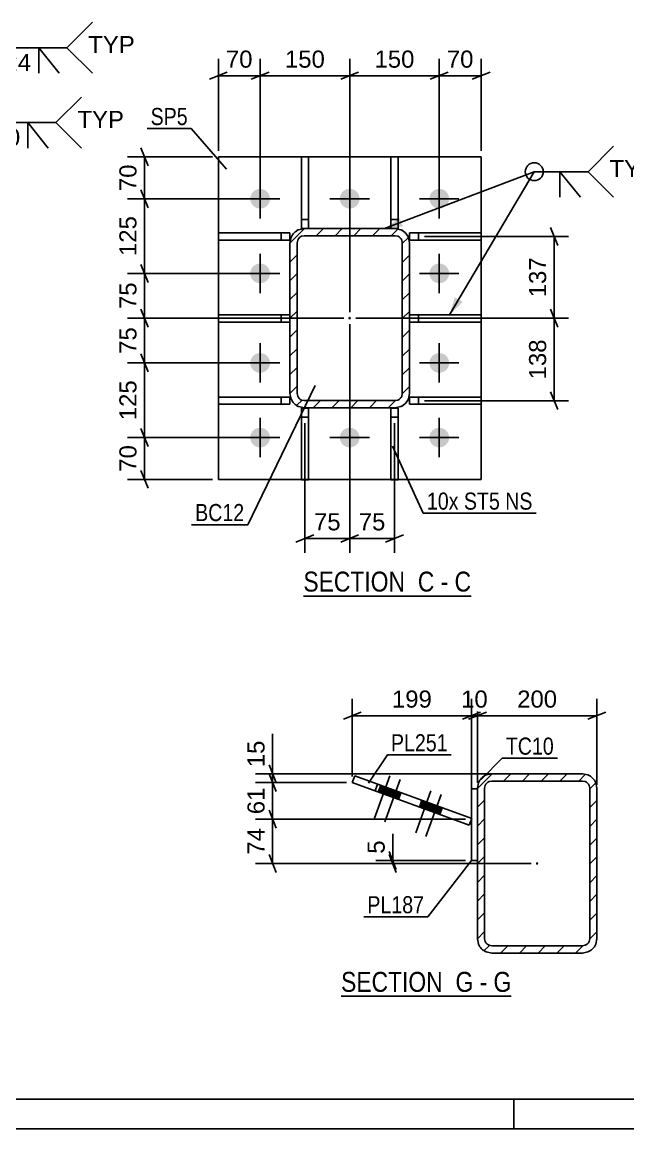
# Model space of a CAD drawing. Header units: millimetres. Extents: x 0 to 841, y 0 to 594.
# Drawn here: x 128.6 to 230.1, y 0 to 185.4 of the extents above; entities that cross this region are included whole.
import ezdxf

# ---------------------------------------------------------------- set-up
doc = ezdxf.new("R2010")
doc.units = ezdxf.units.MM
doc.linetypes.add('DXK_LINE_DOT2', pattern=[3.9198, 1.9599, -1.9599])
doc.linetypes.add('DXK_LINE_DOT3', pattern=[5.9187, 2.979, -0.9799, 0.9799, -0.9799])
doc.styles.add('Arial', font='ARIAL.TTF', dxfattribs={"height": 0.2})
doc.styles.add('Arial Narrow', font='ARIALN.TTF', dxfattribs={"height": 0.2})

# ---------------------------------------------------------------- blocks, each defined once
blk = doc.blocks.new('Unknown-284856987-1130')
at = {"color": 5, "linetype": 'Continuous'}
for p, q in [((5, 5), (836, 5)), ((211, 0), (211, 5)), ((0, 0), (841, 0))]:
    blk.add_line(p, q, dxfattribs=at)
blk = doc.blocks.new('Unknown-284856987-13 - 10662')
at = {"color": 6, "linetype": 'Continuous'}
blk.add_line((175.74, 89.24), (203.82, 89.24), dxfattribs=at)
at = {"color": 0, "linetype": 'Continuous'}
for points in [[(193.85, 89.99), (193.85, 93.49), (175.74, 93.49), (175.74, 89.99)], [(197.67, 89.99), (197.67, 93.49), (194.9, 93.49), (194.9, 89.99)], [(200, 89.99), (200, 93.49), (198.72, 93.49), (198.72, 89.99)], [(203.82, 89.99), (203.82, 93.49), (201.05, 93.49), (201.05, 89.99)]]:
    blk.add_wipeout(points, dxfattribs=at)
at = {"color": 7, "linetype": 'Continuous', "style": 'Arial Narrow'}
for s, p in [('SECTION ', (175.74, 89.99)), ('C', (194.9, 89.99)), ('C', (201.05, 89.99)), ('-', (198.72, 89.99))]:
    blk.add_text(s, height=3.34, dxfattribs=at).set_placement(p)
blk = doc.blocks.new('Unknown-284856987-19 - 11345')
at = {"color": 6, "linetype": 'Continuous'}
blk.add_line((182.05, 22.2), (210.55, 22.2), dxfattribs=at)
at = {"color": 0, "linetype": 'Continuous'}
for points in [[(200.16, 22.95), (200.16, 26.45), (182.05, 26.45), (182.05, 22.95)], [(204.2, 22.95), (204.2, 26.45), (201.21, 26.45), (201.21, 22.95)], [(206.52, 22.95), (206.52, 26.45), (205.25, 26.45), (205.25, 22.95)], [(210.55, 22.95), (210.55, 26.45), (207.57, 26.45), (207.57, 22.95)]]:
    blk.add_wipeout(points, dxfattribs=at)
at = {"color": 7, "linetype": 'Continuous', "style": 'Arial Narrow'}
for s, p in [('SECTION ', (182.05, 22.95)), ('G', (201.21, 22.95)), ('G', (207.57, 22.95)), ('-', (205.25, 22.95))]:
    blk.add_text(s, height=3.34, dxfattribs=at).set_placement(p)
blk = doc.blocks.new('Part-284856987-10710 - 10662')
at = {"color": 2, "linetype": 'Continuous'}
for p, q in [((161.49, 135.11), (161.49, 136.31)), ((161.49, 136.31), (173.49, 136.31)), ((161.49, 135.11), (173.49, 135.11))]:
    blk.add_line(p, q, dxfattribs=at)
at = {"color": 7, "linetype": 'DXK_LINE_DOT2'}
for p, q in [((171.99, 135.11), (171.99, 136.31)), ((173.49, 136.31), (173.49, 135.11))]:
    blk.add_line(p, q, dxfattribs=at)
blk = doc.blocks.new('Part-284856987-10678 - 10662')
at = {"linetype": 'Continuous'}
h = blk.add_hatch(dxfattribs=at)
h.set_pattern_fill('', scale=0.7, style=0, pattern_type=0)
h.set_pattern_definition([(45, (173.488, 123.1795), (-1.57154, 1.57154), [])])
h.paths.add_polyline_path([(173.49, 148.38), (173.49, 123.18), (173.67, 122.26), (174.19, 121.48), (174.97, 120.96), (175.89, 120.78), (191.09, 120.78), (192.01, 120.96), (192.79, 121.48), (193.31, 122.26), (193.49, 123.18), (193.49, 148.38), (193.31, 149.3), (192.79, 150.08), (192.01, 150.6), (191.09, 150.78), (175.89, 150.78), (174.97, 150.6), (174.19, 150.08), (173.67, 149.3)])
h.paths.add_polyline_path([(175.04, 149.23), (175.43, 149.49), (175.89, 149.58), (191.09, 149.58), (191.55, 149.49), (191.94, 149.23), (192.2, 148.84), (192.29, 148.38), (192.29, 123.18), (192.2, 122.72), (191.94, 122.33), (191.55, 122.07), (191.09, 121.98), (175.89, 121.98), (175.43, 122.07), (175.04, 122.33), (174.78, 122.72), (174.69, 123.18), (174.69, 148.38), (174.78, 148.84)])
blk.add_hatch(color=246, dxfattribs=at).paths.add_polyline_path([(183.49, 135.68, -1), (183.49, 135.88, -1)])
at = {"color": 7, "linetype": 'DXK_LINE_DOT2'}
for p, q in [((174.97, 150.6), (175.89, 150.78)), ((191.09, 150.78), (175.89, 150.78)), ((191.09, 150.78), (192.01, 150.6)), ((173.49, 148.38), (173.67, 149.3)), ((173.49, 148.38), (173.49, 123.18)), ((174.78, 148.84), (174.69, 148.38)), ((174.69, 123.18), (174.69, 148.38)), ((175.89, 149.58), (175.43, 149.49)), ((175.89, 149.58), (191.09, 149.58)), ((191.55, 149.49), (191.09, 149.58)), ((192.29, 148.38), (192.2, 148.84)), ((192.29, 123.18), (192.29, 148.38)), ((193.31, 149.3), (193.49, 148.38)), ((193.49, 148.38), (193.49, 123.18)), ((173.67, 122.26), (173.49, 123.18)), ((174.69, 123.18), (174.78, 122.72)), ((192.2, 122.72), (192.29, 123.18)), ((193.49, 123.18), (193.31, 122.26)), ((175.89, 120.78), (174.97, 120.96)), ((175.43, 122.07), (175.89, 121.98)), ((175.89, 121.98), (191.09, 121.98)), ((175.89, 120.78), (191.09, 120.78)), ((191.09, 121.98), (191.55, 122.07)), ((192.01, 120.96), (191.09, 120.78))]:
    blk.add_line(p, q, dxfattribs=at)
at = {"color": 2, "linetype": 'Continuous'}
for p, q in [((175.89, 150.78), (174.97, 150.6)), ((175.89, 150.78), (191.09, 150.78)), ((192.01, 150.6), (191.09, 150.78)), ((173.67, 149.3), (173.49, 148.38)), ((173.49, 123.18), (173.49, 148.38)), ((174.69, 148.38), (174.78, 148.84)), ((174.69, 123.18), (174.69, 148.38)), ((175.43, 149.49), (175.89, 149.58)), ((175.89, 149.58), (191.09, 149.58)), ((191.09, 149.58), (191.55, 149.49)), ((192.2, 148.84), (192.29, 148.38)), ((192.29, 123.18), (192.29, 148.38)), ((193.49, 148.38), (193.31, 149.3)), ((193.49, 123.18), (193.49, 148.38)), ((173.49, 123.18), (173.67, 122.26)), ((174.78, 122.72), (174.69, 123.18)), ((192.29, 123.18), (192.2, 122.72)), ((193.31, 122.26), (193.49, 123.18)), ((174.97, 120.96), (175.89, 120.78)), ((175.89, 121.98), (175.43, 122.07)), ((175.89, 121.98), (191.09, 121.98)), ((175.89, 120.78), (191.09, 120.78)), ((191.55, 122.07), (191.09, 121.98)), ((191.09, 120.78), (192.01, 120.96))]:
    blk.add_line(p, q, dxfattribs=at)
at = {"color": 7, "linetype": 'DXK_LINE_DOT3'}
blk.add_line((183.49, 135.78), (183.49, 135.78), dxfattribs=at)
at = {"color": 246, "linetype": 'DXK_LINE_DOT2'}
blk.add_line((183.49, 135.78), (183.49, 135.78), dxfattribs=at)
at = {"color": 246, "linetype": 'Continuous'}
blk.add_circle((183.49, 135.78), 0.1, dxfattribs=at)
at = {"color": 7, "linetype": 'DXK_LINE_DOT2'}
for centre, radius, start, end in [((175.89, 148.38), 2.4, 112.5, 157.5), ((191.09, 148.38), 2.4, 22.5, 67.5), ((175.89, 148.38), 1.2, 112.5, 157.5), ((191.09, 148.38), 1.2, 22.5, 67.5), ((175.89, 123.18), 1.2, 202.5, 247.5), ((191.09, 123.18), 1.2, 292.5, 337.5), ((175.89, 123.18), 2.4, 202.5, 247.5), ((191.09, 123.18), 2.4, 292.5, 337.5)]:
    blk.add_arc(centre, radius, start, end, dxfattribs=at)
at = {"color": 2, "linetype": 'Continuous'}
for centre, radius, start, end in [((175.89, 148.38), 2.4, 112.5, 157.5), ((191.09, 148.38), 2.4, 22.5, 67.5), ((175.89, 148.38), 1.2, 112.5, 157.5), ((191.09, 148.38), 1.2, 22.5, 67.5), ((175.89, 123.18), 1.2, 202.5, 247.5), ((191.09, 123.18), 1.2, 292.5, 337.5), ((175.89, 123.18), 2.4, 202.5, 247.5), ((191.09, 123.18), 2.4, 292.5, 337.5)]:
    blk.add_arc(centre, radius, start, end, dxfattribs=at)
blk = doc.blocks.new('Part-284856987-10707 - 10662')
at = {"color": 2, "linetype": 'Continuous'}
for p, q in [((175.39, 108.71), (175.39, 120.71)), ((175.39, 120.71), (176.59, 120.71)), ((176.59, 120.71), (176.59, 108.71)), ((176.59, 108.71), (175.39, 108.71))]:
    blk.add_line(p, q, dxfattribs=at)
at = {"color": 7, "linetype": 'DXK_LINE_DOT2'}
blk.add_line((175.39, 119.21), (176.59, 119.21), dxfattribs=at)
blk = doc.blocks.new('Part-284856987-10683 - 10662')
at = {"color": 2, "linetype": 'Continuous'}
for p, q in [((161.49, 162.78), (161.49, 108.78)), ((205.49, 162.78), (161.49, 162.78)), ((205.49, 108.78), (205.49, 162.78)), ((161.49, 108.78), (175.39, 108.78)), ((190.39, 108.78), (176.59, 108.78)), ((205.49, 108.78), (191.59, 108.78))]:
    blk.add_line(p, q, dxfattribs=at)
at = {"color": 7, "linetype": 'DXK_LINE_DOT2'}
for p, q in [((175.39, 108.78), (176.59, 108.78)), ((191.59, 108.78), (190.39, 108.78))]:
    blk.add_line(p, q, dxfattribs=at)
blk = doc.blocks.new('Part-284856987-10706 - 10662')
at = {"color": 2, "linetype": 'Continuous'}
for p, q in [((190.39, 108.71), (190.39, 120.71)), ((190.39, 120.71), (191.59, 120.71)), ((191.59, 120.71), (191.59, 108.71)), ((191.59, 108.71), (190.39, 108.71))]:
    blk.add_line(p, q, dxfattribs=at)
at = {"color": 7, "linetype": 'DXK_LINE_DOT2'}
blk.add_line((190.39, 119.21), (191.59, 119.21), dxfattribs=at)
blk = doc.blocks.new('Part-284856987-10708 - 10662')
at = {"color": 2, "linetype": 'Continuous'}
for p, q in [((190.39, 150.78), (190.39, 162.78)), ((190.39, 162.78), (191.59, 162.78)), ((191.59, 162.78), (191.59, 150.78)), ((191.59, 150.78), (191.09, 150.78))]:
    blk.add_line(p, q, dxfattribs=at)
at = {"color": 7, "linetype": 'DXK_LINE_DOT2'}
for p, q in [((190.39, 152.28), (191.59, 152.28)), ((191.09, 150.78), (190.39, 150.78))]:
    blk.add_line(p, q, dxfattribs=at)
blk = doc.blocks.new('Part-284856987-10709 - 10662')
at = {"color": 2, "linetype": 'Continuous'}
for p, q in [((175.39, 150.78), (175.39, 162.78)), ((175.39, 162.78), (176.59, 162.78)), ((176.59, 162.78), (176.59, 150.78)), ((175.39, 150.78), (175.89, 150.78))]:
    blk.add_line(p, q, dxfattribs=at)
at = {"color": 7, "linetype": 'DXK_LINE_DOT2'}
for p, q in [((175.39, 152.28), (176.59, 152.28)), ((175.89, 150.78), (176.59, 150.78))]:
    blk.add_line(p, q, dxfattribs=at)
blk = doc.blocks.new('Part-284856987-10711 - 10662')
at = {"color": 2, "linetype": 'Continuous'}
for p, q in [((161.49, 148.86), (161.49, 150.06)), ((161.49, 150.06), (173.49, 150.06)), ((161.49, 148.86), (173.49, 148.86)), ((173.49, 150.06), (173.49, 148.86))]:
    blk.add_line(p, q, dxfattribs=at)
at = {"color": 7, "linetype": 'DXK_LINE_DOT2'}
blk.add_line((171.99, 148.86), (171.99, 150.06), dxfattribs=at)
blk = doc.blocks.new('Part-284856987-10712 - 10662')
at = {"color": 2, "linetype": 'Continuous'}
for p, q in [((161.49, 121.36), (161.49, 122.56)), ((161.49, 122.56), (173.49, 122.56)), ((173.49, 122.56), (173.49, 121.36)), ((161.49, 121.36), (173.49, 121.36))]:
    blk.add_line(p, q, dxfattribs=at)
at = {"color": 7, "linetype": 'DXK_LINE_DOT2'}
blk.add_line((171.99, 121.36), (171.99, 122.56), dxfattribs=at)
blk = doc.blocks.new('Part-284856987-10713 - 10662')
at = {"color": 2, "linetype": 'Continuous'}
for p, q in [((205.49, 136.31), (193.49, 136.31)), ((205.49, 136.31), (205.49, 135.11)), ((205.49, 135.11), (193.49, 135.11))]:
    blk.add_line(p, q, dxfattribs=at)
at = {"color": 7, "linetype": 'DXK_LINE_DOT2'}
for p, q in [((193.49, 136.31), (193.49, 135.11)), ((194.99, 135.11), (194.99, 136.31))]:
    blk.add_line(p, q, dxfattribs=at)
blk = doc.blocks.new('Part-284856987-10714 - 10662')
at = {"color": 2, "linetype": 'Continuous'}
for p, q in [((205.49, 150.06), (193.49, 150.06)), ((193.49, 148.86), (193.49, 150.06)), ((205.49, 148.86), (193.49, 148.86)), ((205.49, 150.06), (205.49, 148.86))]:
    blk.add_line(p, q, dxfattribs=at)
at = {"color": 7, "linetype": 'DXK_LINE_DOT2'}
blk.add_line((194.99, 148.86), (194.99, 150.06), dxfattribs=at)
blk = doc.blocks.new('Part-284856987-10715 - 10662')
at = {"color": 2, "linetype": 'Continuous'}
for p, q in [((205.49, 122.56), (193.49, 122.56)), ((193.49, 121.36), (193.49, 122.56)), ((205.49, 122.56), (205.49, 121.36)), ((205.49, 121.36), (193.49, 121.36))]:
    blk.add_line(p, q, dxfattribs=at)
at = {"color": 7, "linetype": 'DXK_LINE_DOT2'}
blk.add_line((194.99, 121.36), (194.99, 122.56), dxfattribs=at)
blk = doc.blocks.new('Bolt-284856987-10752 - 10662')
at = {"linetype": 'Continuous'}
for points in [[(166.84, 155.78, -1), (170.14, 155.78, -1)], [(181.84, 155.78, -1), (185.14, 155.78, -1)], [(196.84, 155.78, -1), (200.14, 155.78, -1)], [(166.84, 143.28, -1), (170.14, 143.28, -1)], [(196.84, 143.28, -1), (200.14, 143.28, -1)], [(166.84, 128.28, -1), (170.14, 128.28, -1)], [(196.84, 128.28, -1), (200.14, 128.28, -1)], [(166.84, 115.78, -1), (170.14, 115.78, -1)], [(181.84, 115.78, -1), (185.14, 115.78, -1)], [(196.84, 115.78, -1), (200.14, 115.78, -1)]]:
    blk.add_hatch(color=1, dxfattribs=at).paths.add_polyline_path(points)
at = {"color": 1, "linetype": 'Continuous'}
for p, q in [((168.49, 152.48), (168.49, 159.08)), ((183.49, 152.48), (183.49, 159.08)), ((198.49, 152.48), (198.49, 159.08)), ((171.79, 155.78), (165.19, 155.78)), ((186.79, 155.78), (180.19, 155.78)), ((201.79, 155.78), (195.19, 155.78)), ((168.49, 139.98), (168.49, 146.58)), ((198.49, 139.98), (198.49, 146.58)), ((171.79, 143.28), (165.19, 143.28)), ((201.79, 143.28), (195.19, 143.28)), ((168.49, 124.98), (168.49, 131.58)), ((198.49, 124.98), (198.49, 131.58)), ((171.79, 128.28), (165.19, 128.28)), ((201.79, 128.28), (195.19, 128.28)), ((168.49, 112.48), (168.49, 119.08)), ((183.49, 112.48), (183.49, 119.08)), ((198.49, 112.48), (198.49, 119.08)), ((171.79, 115.78), (165.19, 115.78)), ((186.79, 115.78), (180.19, 115.78)), ((201.79, 115.78), (195.19, 115.78))]:
    blk.add_line(p, q, dxfattribs=at)
blk = doc.blocks.new('Part-284856987-11402 - 11345')
at = {"color": 2, "linetype": 'Continuous'}
for p, q in [((204.88, 56.96), (203.88, 56.96)), ((203.88, 56.96), (203.88, 44.96)), ((204.88, 44.96), (203.88, 44.96))]:
    blk.add_line(p, q, dxfattribs=at)
at = {"color": 7, "linetype": 'DXK_LINE_DOT2'}
blk.add_line((204.88, 56.96), (204.88, 44.96), dxfattribs=at)
blk = doc.blocks.new('Part-284856987-11362 - 11345')
at = {"linetype": 'Continuous'}
h = blk.add_hatch(dxfattribs=at)
h.set_pattern_fill('', scale=0.7, style=0, pattern_type=0)
h.set_pattern_definition([(45, (204.8752, 31.8494), (-1.57154, 1.57154), [])])
h.paths.add_polyline_path([(204.88, 57.05), (204.88, 31.85), (205.06, 30.93), (205.58, 30.15), (206.36, 29.63), (207.28, 29.45), (222.48, 29.45), (223.39, 29.63), (224.17, 30.15), (224.69, 30.93), (224.88, 31.85), (224.88, 57.05), (224.69, 57.97), (224.17, 58.75), (223.39, 59.27), (222.48, 59.45), (207.28, 59.45), (206.36, 59.27), (205.58, 58.75), (205.06, 57.97)])
h.paths.add_polyline_path([(206.43, 57.9), (206.82, 58.16), (207.28, 58.25), (222.48, 58.25), (222.93, 58.16), (223.32, 57.9), (223.58, 57.51), (223.68, 57.05), (223.68, 31.85), (223.58, 31.39), (223.32, 31), (222.93, 30.74), (222.48, 30.65), (207.28, 30.65), (206.82, 30.74), (206.43, 31), (206.17, 31.39), (206.08, 31.85), (206.08, 57.05), (206.17, 57.51)])
blk.add_hatch(color=246, dxfattribs=at).paths.add_polyline_path([(214.88, 44.35, -1), (214.88, 44.55, -1)])
at = {"color": 2, "linetype": 'Continuous'}
for p, q in [((207.28, 59.45), (206.36, 59.27)), ((207.28, 59.45), (222.48, 59.45)), ((223.39, 59.27), (222.48, 59.45)), ((205.06, 57.97), (204.88, 57.05)), ((206.08, 57.05), (206.17, 57.51)), ((206.82, 58.16), (207.28, 58.25)), ((207.28, 58.25), (222.48, 58.25)), ((222.48, 58.25), (222.93, 58.16)), ((223.58, 57.51), (223.68, 57.05)), ((224.88, 57.05), (224.69, 57.97)), ((204.88, 31.85), (204.88, 57.05)), ((206.08, 31.85), (206.08, 57.05)), ((223.68, 31.85), (223.68, 57.05)), ((224.88, 31.85), (224.88, 57.05)), ((204.88, 31.85), (205.06, 30.93)), ((206.17, 31.39), (206.08, 31.85)), ((223.68, 31.85), (223.58, 31.39)), ((224.69, 30.93), (224.88, 31.85)), ((207.28, 30.65), (206.82, 30.74)), ((207.28, 30.65), (222.48, 30.65)), ((222.93, 30.74), (222.48, 30.65)), ((206.36, 29.63), (207.28, 29.45)), ((207.28, 29.45), (222.48, 29.45)), ((222.48, 29.45), (223.39, 29.63))]:
    blk.add_line(p, q, dxfattribs=at)
at = {"color": 7, "linetype": 'DXK_LINE_DOT3'}
blk.add_line((214.88, 44.45), (214.88, 44.45), dxfattribs=at)
at = {"color": 246, "linetype": 'DXK_LINE_DOT2'}
blk.add_line((214.88, 44.45), (214.88, 44.45), dxfattribs=at)
at = {"color": 246, "linetype": 'Continuous'}
blk.add_circle((214.88, 44.45), 0.1, dxfattribs=at)
at = {"color": 2, "linetype": 'Continuous'}
for centre, radius, start, end in [((207.28, 57.05), 2.4, 112.5, 157.5), ((207.28, 57.05), 1.2, 112.5, 157.5), ((222.48, 57.05), 1.2, 22.5, 67.5), ((222.48, 57.05), 2.4, 22.5, 67.5), ((207.28, 31.85), 2.4, 202.5, 247.5), ((207.28, 31.85), 1.2, 202.5, 247.5), ((222.48, 31.85), 1.2, 292.5, 337.5), ((222.48, 31.85), 2.4, 292.5, 337.5)]:
    blk.add_arc(centre, radius, start, end, dxfattribs=at)
blk = doc.blocks.new('Part-284856987-11412 - 11345')
at = {"color": 2, "linetype": 'Continuous'}
for p, q in [((184.34, 59.12), (183.93, 57.99)), ((183.93, 57.99), (203.52, 50.86)), ((184.34, 59.12), (203.93, 51.99)), ((188.17, 57.73), (187.76, 56.6)), ((203.93, 51.99), (203.52, 50.86))]:
    blk.add_line(p, q, dxfattribs=at)
at = {"color": 7, "linetype": 'DXK_LINE_DOT2'}
blk.add_line((198.56, 52.67), (198.97, 53.79), dxfattribs=at)
blk = doc.blocks.new('Bolt-284856987-11441 - 11345')
at = {"linetype": 'Continuous'}
for points in [[(188.28, 56.41), (189.97, 55.79), (190.38, 56.92), (188.69, 57.54)], [(189.98, 55.79), (191.67, 55.18), (192.08, 56.3), (190.39, 56.92)], [(195.16, 53.9), (196.85, 53.29), (197.26, 54.42), (195.57, 55.03)], [(196.86, 53.29), (198.55, 52.67), (198.96, 53.8), (197.27, 54.41)]]:
    blk.add_hatch(color=1, dxfattribs=at).paths.add_polyline_path(points)
at = {"color": 1, "linetype": 'Continuous'}
for p, q in [((190.22, 59.11), (187.65, 52.06)), ((188.69, 57.54), (188.28, 56.41)), ((191.92, 58.49), (189.35, 51.44)), ((190.38, 56.92), (189.97, 55.79)), ((190.39, 56.92), (189.98, 55.79)), ((192.08, 56.3), (191.67, 55.18)), ((197.1, 56.6), (194.54, 49.56)), ((198.8, 55.98), (196.24, 48.94)), ((195.57, 55.03), (195.16, 53.9)), ((197.26, 54.42), (196.85, 53.29)), ((197.27, 54.41), (196.86, 53.29)), ((198.96, 53.8), (198.55, 52.67))]:
    blk.add_line(p, q, dxfattribs=at)
blk = doc.blocks.new('StraightDimension-284856987-11698 - 10662')
at = {"color": 7, "linetype": 'Continuous'}
for p, q in [((218.34, 147.96), (217.14, 150.96)), ((195.99, 149.46), (220.14, 149.46)), ((217.74, 135.78), (217.74, 149.46)), ((217.14, 137.28), (218.34, 134.28)), ((184.49, 135.78), (220.14, 135.78))]:
    blk.add_line(p, q, dxfattribs=at)
at = {"color": 0}
blk.add_wipeout([(216.99, 146.56), (212.79, 146.56), (212.79, 138.68), (216.99, 138.68)], dxfattribs=at)
at = {"color": 3, "style": 'Arial'}
blk.add_text('137', height=2.865, rotation=90.0002, dxfattribs=at).set_placement((216.39, 139.28))
blk = doc.blocks.new('StraightDimension-284856987-11683 - 10662')
at = {"color": 7, "linetype": 'Continuous'}
for p, q in [((183.49, 134.78), (183.49, 96.49)), ((190.99, 118.21), (190.99, 96.49)), ((181.99, 98.29), (184.99, 99.49)), ((183.49, 98.89), (190.99, 98.89)), ((192.49, 99.49), (189.49, 98.29))]:
    blk.add_line(p, q, dxfattribs=at)
at = {"color": 0}
blk.add_wipeout([(190.06, 99.64), (190.06, 103.84), (184.41, 103.84), (184.41, 99.64)], dxfattribs=at)
at = {"color": 3, "style": 'Arial'}
blk.add_text('75', height=2.865, dxfattribs=at).set_placement((185.01, 100.24))
blk = doc.blocks.new('StraightDimension-284856987-16848 - 10662')
at = {"color": 7, "linetype": 'Continuous'}
for p, q in [((148.53, 164.28), (149.73, 161.28)), ((160.49, 162.78), (146.28, 162.78)), ((149.13, 155.78), (149.13, 162.78)), ((167.49, 155.78), (146.28, 155.78)), ((149.73, 154.28), (148.53, 157.28))]:
    blk.add_line(p, q, dxfattribs=at)
at = {"color": 0}
blk.add_wipeout([(148.38, 162.1), (144.18, 162.1), (144.18, 156.46), (148.38, 156.46)], dxfattribs=at)
at = {"color": 3, "style": 'Arial'}
blk.add_text('70', height=2.865, rotation=90.0002, dxfattribs=at).set_placement((147.78, 157.06))
blk = doc.blocks.new('StraightDimension-284856987-16849 - 10662')
at = {"color": 7, "linetype": 'Continuous'}
for p, q in [((167.49, 155.78), (146.28, 155.78)), ((149.73, 154.28), (148.53, 157.28)), ((149.13, 143.28), (149.13, 155.78)), ((148.53, 144.78), (149.73, 141.78)), ((167.49, 143.28), (146.28, 143.28))]:
    blk.add_line(p, q, dxfattribs=at)
at = {"color": 0}
blk.add_wipeout([(148.38, 153.46), (144.18, 153.46), (144.18, 145.59), (148.38, 145.59)], dxfattribs=at)
at = {"color": 3, "style": 'Arial'}
blk.add_text('125', height=2.865, rotation=90.0002, dxfattribs=at).set_placement((147.78, 146.19))
blk = doc.blocks.new('StraightDimension-284856987-11585 - 10662')
at = {"color": 7, "linetype": 'Continuous'}
for p, q in [((168.49, 156.78), (168.49, 179.23)), ((183.49, 136.78), (183.49, 179.23)), ((169.99, 176.98), (166.99, 175.78)), ((168.49, 176.38), (183.49, 176.38)), ((181.99, 175.78), (184.99, 176.98))]:
    blk.add_line(p, q, dxfattribs=at)
at = {"color": 0}
blk.add_wipeout([(179.92, 177.13), (179.92, 181.33), (172.05, 181.33), (172.05, 177.13)], dxfattribs=at)
at = {"color": 3, "style": 'Arial'}
blk.add_text('150', height=2.865, dxfattribs=at).set_placement((172.65, 177.73))
blk = doc.blocks.new('StraightDimension-284856987-16850 - 10662')
at = {"color": 7, "linetype": 'Continuous'}
for p, q in [((148.53, 144.78), (149.73, 141.78)), ((167.49, 143.28), (146.28, 143.28)), ((149.13, 135.78), (149.13, 143.28)), ((149.73, 134.28), (148.53, 137.28)), ((182.49, 135.78), (146.28, 135.78))]:
    blk.add_line(p, q, dxfattribs=at)
at = {"color": 0}
blk.add_wipeout([(148.38, 142.35), (144.18, 142.35), (144.18, 136.71), (148.38, 136.71)], dxfattribs=at)
at = {"color": 3, "style": 'Arial'}
blk.add_text('75', height=2.865, rotation=90.0002, dxfattribs=at).set_placement((147.78, 137.31))
blk = doc.blocks.new('StraightDimension-284856987-11586 - 10662')
at = {"color": 7, "linetype": 'Continuous'}
for p, q in [((161.49, 163.78), (161.49, 179.23)), ((168.49, 156.78), (168.49, 179.23)), ((159.99, 175.78), (162.99, 176.98)), ((161.49, 176.38), (168.49, 176.38)), ((169.99, 176.98), (166.99, 175.78))]:
    blk.add_line(p, q, dxfattribs=at)
at = {"color": 0}
blk.add_wipeout([(167.81, 177.13), (167.81, 181.33), (162.16, 181.33), (162.16, 177.13)], dxfattribs=at)
at = {"color": 3, "style": 'Arial'}
blk.add_text('70', height=2.865, dxfattribs=at).set_placement((162.76, 177.73))
blk = doc.blocks.new('StraightDimension-284856987-16851 - 10662')
at = {"color": 7, "linetype": 'Continuous'}
for p, q in [((148.53, 137.28), (149.73, 134.28)), ((182.49, 135.78), (146.28, 135.78)), ((149.13, 128.28), (149.13, 135.78)), ((149.73, 126.78), (148.53, 129.78)), ((167.49, 128.28), (146.28, 128.28))]:
    blk.add_line(p, q, dxfattribs=at)
at = {"color": 0}
blk.add_wipeout([(148.38, 134.85), (144.18, 134.85), (144.18, 129.21), (148.38, 129.21)], dxfattribs=at)
at = {"color": 3, "style": 'Arial'}
blk.add_text('75', height=2.865, rotation=90.0002, dxfattribs=at).set_placement((147.78, 129.81))
blk = doc.blocks.new('StraightDimension-284856987-11583 - 10662')
at = {"color": 7, "linetype": 'Continuous'}
for p, q in [((198.49, 156.78), (198.49, 179.23)), ((205.49, 163.78), (205.49, 179.23)), ((196.99, 175.78), (199.99, 176.98)), ((198.49, 176.38), (205.49, 176.38)), ((206.99, 176.98), (203.99, 175.78))]:
    blk.add_line(p, q, dxfattribs=at)
at = {"color": 0}
blk.add_wipeout([(204.81, 177.13), (204.81, 181.33), (199.16, 181.33), (199.16, 177.13)], dxfattribs=at)
at = {"color": 3, "style": 'Arial'}
blk.add_text('70', height=2.865, dxfattribs=at).set_placement((199.76, 177.73))
blk = doc.blocks.new('StraightDimension-284856987-11584 - 10662')
at = {"color": 7, "linetype": 'Continuous'}
for p, q in [((183.49, 136.78), (183.49, 179.23)), ((198.49, 156.78), (198.49, 179.23)), ((184.99, 176.98), (181.99, 175.78)), ((183.49, 176.38), (198.49, 176.38)), ((196.99, 175.78), (199.99, 176.98))]:
    blk.add_line(p, q, dxfattribs=at)
at = {"color": 0}
blk.add_wipeout([(194.92, 177.13), (194.92, 181.33), (187.05, 181.33), (187.05, 177.13)], dxfattribs=at)
at = {"color": 3, "style": 'Arial'}
blk.add_text('150', height=2.865, dxfattribs=at).set_placement((187.65, 177.73))
blk = doc.blocks.new('StraightDimension-284856987-11684 - 10662')
at = {"color": 7, "linetype": 'Continuous'}
for p, q in [((183.49, 134.78), (183.49, 96.49)), ((175.99, 118.21), (175.99, 96.49)), ((174.49, 98.29), (177.49, 99.49)), ((175.99, 98.89), (183.49, 98.89)), ((184.99, 99.49), (181.99, 98.29))]:
    blk.add_line(p, q, dxfattribs=at)
at = {"color": 0}
blk.add_wipeout([(182.56, 99.64), (182.56, 103.84), (176.91, 103.84), (176.91, 99.64)], dxfattribs=at)
at = {"color": 3, "style": 'Arial'}
blk.add_text('75', height=2.865, dxfattribs=at).set_placement((177.51, 100.24))
blk = doc.blocks.new('StraightDimension-284856987-11699 - 10662')
at = {"color": 7, "linetype": 'Continuous'}
for p, q in [((218.34, 134.28), (217.14, 137.28)), ((184.49, 135.78), (220.14, 135.78)), ((217.74, 121.96), (217.74, 135.78)), ((217.14, 123.46), (218.34, 120.46)), ((195.99, 121.96), (220.14, 121.96))]:
    blk.add_line(p, q, dxfattribs=at)
at = {"color": 0}
blk.add_wipeout([(216.99, 132.81), (212.79, 132.81), (212.79, 124.93), (216.99, 124.93)], dxfattribs=at)
at = {"color": 3, "style": 'Arial'}
blk.add_text('138', height=2.865, rotation=90.0002, dxfattribs=at).set_placement((216.39, 125.53))
blk = doc.blocks.new('StraightDimension-284856987-16852 - 10662')
at = {"color": 7, "linetype": 'Continuous'}
for p, q in [((148.53, 129.78), (149.73, 126.78)), ((167.49, 128.28), (146.28, 128.28)), ((149.13, 115.78), (149.13, 128.28)), ((149.73, 114.28), (148.53, 117.28)), ((167.49, 115.78), (146.28, 115.78))]:
    blk.add_line(p, q, dxfattribs=at)
at = {"color": 0}
blk.add_wipeout([(148.38, 125.96), (144.18, 125.96), (144.18, 118.09), (148.38, 118.09)], dxfattribs=at)
at = {"color": 3, "style": 'Arial'}
blk.add_text('125', height=2.865, rotation=90.0002, dxfattribs=at).set_placement((147.78, 118.69))
blk = doc.blocks.new('StraightDimension-284856987-16853 - 10662')
at = {"color": 7, "linetype": 'Continuous'}
for p, q in [((148.53, 117.28), (149.73, 114.28)), ((167.49, 115.78), (146.28, 115.78)), ((149.13, 108.78), (149.13, 115.78)), ((149.73, 107.28), (148.53, 110.28)), ((160.49, 108.78), (146.28, 108.78))]:
    blk.add_line(p, q, dxfattribs=at)
at = {"color": 0}
blk.add_wipeout([(148.38, 115.1), (144.18, 115.1), (144.18, 109.46), (148.38, 109.46)], dxfattribs=at)
at = {"color": 3, "style": 'Arial'}
blk.add_text('70', height=2.865, rotation=90.0002, dxfattribs=at).set_placement((147.78, 110.06))
blk = doc.blocks.new('StraightDimension-284856987-12140 - 11345')
at = {"color": 7, "linetype": 'Continuous'}
for p, q in [((204.88, 57.96), (204.88, 72.05)), ((224.88, 57.62), (224.88, 72.05)), ((206.38, 69.8), (203.38, 68.6)), ((204.88, 69.2), (224.88, 69.2)), ((223.38, 68.6), (226.38, 69.8))]:
    blk.add_line(p, q, dxfattribs=at)
at = {"color": 0}
blk.add_wipeout([(218.81, 69.95), (218.81, 74.15), (210.94, 74.15), (210.94, 69.95)], dxfattribs=at)
at = {"color": 3, "style": 'Arial'}
blk.add_text('200', height=2.865, dxfattribs=at).set_placement((211.54, 70.55))
blk = doc.blocks.new('StraightDimension-284856987-12127 - 11345')
at = {"color": 7, "linetype": 'Continuous'}
for p, q in [((190.1, 46.46), (191.3, 43.46)), ((202.88, 44.96), (187.85, 44.96)), ((191.3, 42.95), (190.1, 45.95)), ((190.7, 44.45), (190.7, 44.96)), ((213.88, 44.45), (187.85, 44.45))]:
    blk.add_line(p, q, dxfattribs=at)
at = {"color": 0}
blk.add_wipeout([(189.95, 48.91), (185.75, 48.91), (185.75, 45.48), (189.95, 45.48)], dxfattribs=at)
at = {"color": 7, "linetype": 'Continuous'}
blk.add_line((190.7, 44.96), (190.7, 49.43), dxfattribs=at)
blk.add_line((190.7, 44.96), (190.7, 49.43), dxfattribs=at)
at = {"color": 3, "style": 'Arial'}
blk.add_text('5', height=2.87, rotation=90.0002, dxfattribs=at).set_placement((189.35, 46.08))
blk = doc.blocks.new('StraightDimension-284856987-12141 - 11345')
at = {"color": 7, "linetype": 'Continuous'}
for p, q in [((203.88, 52.85), (203.88, 72.05)), ((204.88, 57.96), (204.88, 72.05)), ((202.38, 68.6), (205.38, 69.8)), ((206.38, 69.8), (203.38, 68.6)), ((203.88, 69.2), (204.88, 69.2))]:
    blk.add_line(p, q, dxfattribs=at)
at = {"color": 0}
blk.add_wipeout([(207.2, 69.95), (207.2, 74.15), (201.55, 74.15), (201.55, 69.95)], dxfattribs=at)
at = {"color": 3, "style": 'Arial'}
blk.add_text('10', height=2.865, dxfattribs=at).set_placement((202.15, 70.55))
blk = doc.blocks.new('StraightDimension-284856987-12142 - 11345')
at = {"color": 7, "linetype": 'Continuous'}
for p, q in [((183.93, 58.99), (183.93, 72.05)), ((203.88, 52.85), (203.88, 72.05)), ((185.43, 69.8), (182.43, 68.6)), ((183.93, 69.2), (203.88, 69.2)), ((202.38, 68.6), (205.38, 69.8))]:
    blk.add_line(p, q, dxfattribs=at)
at = {"color": 0}
blk.add_wipeout([(197.84, 69.95), (197.84, 74.15), (189.97, 74.15), (189.97, 69.95)], dxfattribs=at)
at = {"color": 3, "style": 'Arial'}
blk.add_text('199', height=2.865, dxfattribs=at).set_placement((190.57, 70.55))
blk = doc.blocks.new('StraightDimension-284856987-12176 - 11345')
at = {"color": 7, "linetype": 'Continuous'}
for p, q in [((207.2, 59.45), (167.73, 59.45)), ((169.98, 60.95), (171.18, 57.95)), ((171.18, 56.49), (169.98, 59.49)), ((170.58, 57.99), (170.58, 59.45)), ((182.93, 57.99), (167.73, 57.99))]:
    blk.add_line(p, q, dxfattribs=at)
at = {"color": 0}
blk.add_wipeout([(169.83, 65.62), (165.63, 65.62), (165.63, 59.97), (169.83, 59.97)], dxfattribs=at)
at = {"color": 7, "linetype": 'Continuous'}
blk.add_line((170.58, 59.45), (170.58, 66.15), dxfattribs=at)
blk.add_line((170.58, 59.45), (170.58, 66.15), dxfattribs=at)
at = {"color": 3, "style": 'Arial'}
blk.add_text('15', height=2.865, rotation=90.0002, dxfattribs=at).set_placement((169.23, 60.57))
blk = doc.blocks.new('StraightDimension-284856987-12177 - 11345')
at = {"color": 7, "linetype": 'Continuous'}
for p, q in [((169.98, 59.49), (171.18, 56.49)), ((182.93, 57.99), (167.73, 57.99)), ((170.58, 51.85), (170.58, 57.99)), ((171.18, 50.35), (169.98, 53.35)), ((202.88, 51.85), (167.73, 51.85))]:
    blk.add_line(p, q, dxfattribs=at)
at = {"color": 0}
blk.add_wipeout([(169.83, 57.75), (165.63, 57.75), (165.63, 52.1), (169.83, 52.1)], dxfattribs=at)
at = {"color": 3, "style": 'Arial'}
blk.add_text('61', height=2.865, rotation=90.0002, dxfattribs=at).set_placement((169.23, 52.7))
blk = doc.blocks.new('StraightDimension-284856987-12178 - 11345')
at = {"color": 7, "linetype": 'Continuous'}
for p, q in [((169.98, 53.35), (171.18, 50.35)), ((202.88, 51.85), (167.73, 51.85)), ((170.58, 44.45), (170.58, 51.85)), ((171.18, 42.95), (169.98, 45.95)), ((213.88, 44.45), (167.73, 44.45))]:
    blk.add_line(p, q, dxfattribs=at)
at = {"color": 0}
blk.add_wipeout([(169.83, 50.97), (165.63, 50.97), (165.63, 45.33), (169.83, 45.33)], dxfattribs=at)
at = {"color": 3, "style": 'Arial'}
blk.add_text('74', height=2.865, rotation=90.0002, dxfattribs=at).set_placement((169.23, 45.93))
blk = doc.blocks.new('WeldMark-284856987-4647 - 4410')
at = {"linetype": 'Continuous'}
blk.add_hatch(color=30, dxfattribs=at).paths.add_polyline_path([(113.52, 158.64), (110.92, 156.96), (112.43, 159.66)])
at = {"color": 3, "linetype": 'Continuous'}
for p, q in [((134.3, 168.53), (138.58, 172.81)), ((129.58, 168.53), (133.01, 164.24)), ((129.58, 168.53), (129.58, 164.24)), ((134.3, 168.53), (138.58, 164.24))]:
    blk.add_line(p, q, dxfattribs=at)
at = {"color": 30, "linetype": 'Continuous'}
blk.add_line((110.92, 156.96), (121.75, 168.53), dxfattribs=at)
at = {"color": 3, "linetype": 'Continuous'}
blk.add_arc((121.75, 168.53), 1.5, 90, 270, dxfattribs=at)
at = {"color": 0}
blk.add_wipeout([(128.5, 164.43), (128.5, 167.83), (123.65, 167.83), (123.65, 164.43)], dxfattribs=at)
at = {"color": 30, "linetype": 'Continuous'}
blk.add_line((121.75, 168.53), (134.3, 168.53), dxfattribs=at)
at = {"color": 3, "linetype": 'Continuous'}
blk.add_arc((121.75, 168.53), 1.5, 270, 90, dxfattribs=at)
at = {"color": 3, "style": 'Arial'}
blk.add_text('20', height=2.865, dxfattribs=at).set_placement((123.85, 164.63))
at = {"color": 0, "linetype": 'Continuous'}
blk.add_wipeout([(145.67, 167.63), (145.67, 170.63), (137.9, 170.63), (137.9, 167.63)], dxfattribs=at)
blk.add_wipeout([(145.67, 167.63), (145.67, 170.63), (137.9, 170.63), (137.9, 167.63)], dxfattribs=at)
at = {"color": 3, "linetype": 'Continuous', "style": 'Arial'}
blk.add_text('TYP', height=2.865, dxfattribs=at).set_placement((137.9, 167.63))
blk = doc.blocks.new('WeldMark-284856987-4634 - 4410')
at = {"linetype": 'Continuous'}
blk.add_hatch(color=30, dxfattribs=at).paths.add_polyline_path([(95.06, 158.13), (92.22, 156.89), (94.14, 159.32)])
at = {"color": 3, "linetype": 'Continuous'}
for p, q in [((136.11, 181.07), (140.4, 185.36)), ((131.4, 181.07), (134.83, 176.79)), ((131.4, 181.07), (131.4, 176.79)), ((136.11, 181.07), (140.4, 176.79))]:
    blk.add_line(p, q, dxfattribs=at)
at = {"color": 30, "linetype": 'Continuous'}
blk.add_line((92.22, 156.89), (123.56, 181.07), dxfattribs=at)
at = {"color": 3, "linetype": 'Continuous'}
blk.add_arc((123.56, 181.07), 1.5, 90, 270, dxfattribs=at)
at = {"color": 0}
blk.add_wipeout([(130.31, 176.97), (130.31, 180.37), (125.46, 180.37), (125.46, 176.97)], dxfattribs=at)
at = {"color": 30, "linetype": 'Continuous'}
blk.add_line((123.56, 181.07), (136.11, 181.07), dxfattribs=at)
at = {"color": 3, "linetype": 'Continuous'}
blk.add_arc((123.56, 181.07), 1.5, 270, 90, dxfattribs=at)
at = {"color": 3, "style": 'Arial'}
blk.add_text('24', height=2.865, dxfattribs=at).set_placement((125.66, 177.17))
at = {"color": 0, "linetype": 'Continuous'}
blk.add_wipeout([(147.49, 180.17), (147.49, 183.17), (139.71, 183.17), (139.71, 180.17)], dxfattribs=at)
blk.add_wipeout([(147.49, 180.17), (147.49, 183.17), (139.71, 183.17), (139.71, 180.17)], dxfattribs=at)
at = {"color": 3, "linetype": 'Continuous', "style": 'Arial'}
blk.add_text('TYP', height=2.865, dxfattribs=at).set_placement((139.71, 180.17))
blk = doc.blocks.new('MarkSet-284856987-10824 - 10662')
at = {"color": 0}
blk.add_wipeout([(201.72, 103.71), (201.72, 106.71), (196.42, 106.71), (196.42, 103.71)], dxfattribs=at)
blk.add_wipeout([(201.72, 103.71), (201.72, 106.71), (196.42, 106.71), (196.42, 103.71)], dxfattribs=at)
at = {"color": 30, "linetype": 'Continuous'}
blk.add_line((190.65, 114.33), (195.82, 103.11), dxfattribs=at)
at = {"color": 3, "style": 'Arial Narrow'}
blk.add_text('10x', height=2.863, dxfattribs=at).set_placement((196.42, 103.71))
at = {"color": 0}
blk.add_wipeout([(208.64, 103.71), (208.64, 106.71), (202.62, 106.71), (202.62, 103.71)], dxfattribs=at)
blk.add_wipeout([(208.64, 103.71), (208.64, 106.71), (202.62, 106.71), (202.62, 103.71)], dxfattribs=at)
at = {"color": 3, "style": 'Arial Narrow'}
blk.add_text('ST5', height=2.863, dxfattribs=at).set_placement((202.62, 103.71))
at = {"color": 0}
blk.add_wipeout([(214.11, 103.71), (214.11, 106.71), (209.54, 106.71), (209.54, 103.71)], dxfattribs=at)
blk.add_wipeout([(214.11, 103.71), (214.11, 106.71), (209.54, 106.71), (209.54, 103.71)], dxfattribs=at)
at = {"color": 30, "linetype": 'Continuous'}
blk.add_line((195.82, 103.11), (214.71, 103.11), dxfattribs=at)
at = {"color": 3, "style": 'Arial Narrow'}
blk.add_text('NS', height=2.863, dxfattribs=at).set_placement((209.54, 103.71))
blk = doc.blocks.new('Mark-284856987-10868 - 10662')
at = {"color": 0}
blk.add_wipeout([(165.83, 101.79), (165.83, 104.79), (157.61, 104.79), (157.61, 101.79)], dxfattribs=at)
blk.add_wipeout([(165.83, 101.79), (165.83, 104.79), (157.61, 104.79), (157.61, 101.79)], dxfattribs=at)
at = {"color": 30, "linetype": 'Continuous'}
for p in [(177.68, 124.48), (157.01, 101.19)]:
    blk.add_line(p, (166.43, 101.19), dxfattribs=at)
at = {"color": 3, "style": 'Arial Narrow'}
blk.add_text('BC12', height=2.863, dxfattribs=at).set_placement((157.61, 101.79))
blk = doc.blocks.new('Mark-284856987-10873 - 10662')
at = {"color": 0}
blk.add_wipeout([(156.36, 168.12), (156.36, 171.12), (150.15, 171.12), (150.15, 168.12)], dxfattribs=at)
blk.add_wipeout([(156.36, 168.12), (156.36, 171.12), (150.15, 171.12), (150.15, 168.12)], dxfattribs=at)
at = {"color": 30, "linetype": 'Continuous'}
for p in [(149.55, 167.52), (162.85, 160.74)]:
    blk.add_line(p, (156.96, 167.52), dxfattribs=at)
at = {"color": 3, "style": 'Arial Narrow'}
blk.add_text('SP5', height=2.863, dxfattribs=at).set_placement((150.15, 168.12))
blk = doc.blocks.new('WeldMark-284856987-14918 - 10662')
at = {"linetype": 'Continuous'}
for points in [[(192.4, 151.14), (189.33, 150.78), (191.87, 152.55)], [(202.39, 138.51), (200.22, 136.31), (201.1, 139.28)]]:
    blk.add_hatch(color=30, dxfattribs=at).paths.add_polyline_path(points)
at = {"color": 30, "linetype": 'Continuous'}
for p, q in [((189.33, 150.78), (214.4, 160.31)), ((200.22, 136.31), (214.4, 160.31)), ((214.4, 160.31), (223.4, 160.31))]:
    blk.add_line(p, q, dxfattribs=at)
at = {"color": 3, "linetype": 'Continuous'}
for q in [(222.12, 156.02), (218.69, 156.02)]:
    blk.add_line((218.69, 160.31), q, dxfattribs=at)
for start, end in [(90, 270), (270, 90)]:
    blk.add_arc((214.4, 160.31), 1.5, start, end, dxfattribs=at)
at = {"color": 0, "linetype": 'Continuous'}
blk.add_wipeout([(234.78, 159.41), (234.78, 162.41), (227, 162.41), (227, 159.41)], dxfattribs=at)
blk.add_wipeout([(234.78, 159.41), (234.78, 162.41), (227, 162.41), (227, 159.41)], dxfattribs=at)
at = {"color": 3, "linetype": 'Continuous'}
for q in [(227.69, 164.6), (227.69, 156.02)]:
    blk.add_line((223.4, 160.31), q, dxfattribs=at)
at = {"color": 3, "linetype": 'Continuous', "style": 'Arial'}
blk.add_text('TYP', height=2.865, dxfattribs=at).set_placement((227, 159.41))
blk = doc.blocks.new('Mark-284856987-12218 - 11345')
at = {"color": 0}
blk.add_wipeout([(217.67, 62.67), (217.67, 65.67), (209.64, 65.67), (209.64, 62.67)], dxfattribs=at)
blk.add_wipeout([(217.67, 62.67), (217.67, 65.67), (209.64, 65.67), (209.64, 62.67)], dxfattribs=at)
at = {"color": 30, "linetype": 'Continuous'}
for p, q in [((205.5, 58.54), (209.04, 62.07)), ((209.04, 62.07), (218.27, 62.07))]:
    blk.add_line(p, q, dxfattribs=at)
at = {"color": 3, "style": 'Arial Narrow'}
blk.add_text('TC10', height=2.863, dxfattribs=at).set_placement((209.64, 62.67))
blk = doc.blocks.new('Mark-284856987-12221 - 11345')
at = {"color": 0}
blk.add_wipeout([(195.95, 36.11), (195.95, 39.11), (186.45, 39.11), (186.45, 36.11)], dxfattribs=at)
blk.add_wipeout([(195.95, 36.11), (195.95, 39.11), (186.45, 39.11), (186.45, 36.11)], dxfattribs=at)
at = {"color": 30, "linetype": 'Continuous'}
for p in [(203.88, 44.96), (185.85, 35.51)]:
    blk.add_line(p, (196.55, 35.51), dxfattribs=at)
at = {"color": 3, "style": 'Arial Narrow'}
blk.add_text('PL187', height=2.863, dxfattribs=at).set_placement((186.45, 36.11))
blk = doc.blocks.new('Mark-284856987-12224 - 11345')
at = {"color": 0}
blk.add_wipeout([(199.9, 63.23), (199.9, 66.23), (190.4, 66.23), (190.4, 63.23)], dxfattribs=at)
blk.add_wipeout([(199.9, 63.23), (199.9, 66.23), (190.4, 66.23), (190.4, 63.23)], dxfattribs=at)
at = {"color": 30, "linetype": 'Continuous'}
for p, q in [((186.63, 57.91), (189.8, 62.63)), ((189.8, 62.63), (200.5, 62.63))]:
    blk.add_line(p, q, dxfattribs=at)
at = {"color": 3, "style": 'Arial Narrow'}
blk.add_text('PL251', height=2.863, dxfattribs=at).set_placement((190.4, 63.23))

msp = doc.modelspace()

# ---------------------------------------------------------------- block references
for name in ['Unknown-284856987-1130', 'Part-284856987-10683 - 10662', 'Part-284856987-10709 - 10662', 'Part-284856987-10708 - 10662', 'Bolt-284856987-10752 - 10662', 'Part-284856987-10678 - 10662', 'Part-284856987-10711 - 10662', 'Part-284856987-10714 - 10662', 'Part-284856987-10710 - 10662', 'Part-284856987-10713 - 10662', 'Part-284856987-10712 - 10662', 'Part-284856987-10715 - 10662', 'Part-284856987-10707 - 10662', 'Part-284856987-10706 - 10662', 'Part-284856987-11362 - 11345', 'Part-284856987-11412 - 11345', 'Bolt-284856987-11441 - 11345', 'Part-284856987-11402 - 11345']:
    msp.add_blockref(name, (0, 0))

# ---------------------------------------------------------------- next in the draw order: block references
for name in ['StraightDimension-284856987-11583 - 10662', 'StraightDimension-284856987-16848 - 10662', 'StraightDimension-284856987-11698 - 10662', 'Unknown-284856987-13 - 10662', 'StraightDimension-284856987-12140 - 11345', 'StraightDimension-284856987-12127 - 11345', 'Unknown-284856987-19 - 11345']:
    msp.add_blockref(name, (0, 0))

# ---------------------------------------------------------------- next in the draw order: block references
for name in ['StraightDimension-284856987-16849 - 10662', 'StraightDimension-284856987-11683 - 10662', 'StraightDimension-284856987-12141 - 11345']:
    msp.add_blockref(name, (0, 0))

# ---------------------------------------------------------------- next in the draw order: block references
for name in ['StraightDimension-284856987-11585 - 10662', 'WeldMark-284856987-4647 - 4410', 'MarkSet-284856987-10824 - 10662', 'StraightDimension-284856987-12142 - 11345']:
    msp.add_blockref(name, (0, 0))

# ---------------------------------------------------------------- next in the draw order: block references
for name in ['WeldMark-284856987-4634 - 4410', 'StraightDimension-284856987-11586 - 10662', 'StraightDimension-284856987-16850 - 10662', 'StraightDimension-284856987-12176 - 11345']:
    msp.add_blockref(name, (0, 0))

# ---------------------------------------------------------------- next in the draw order: block references
for name in ['Mark-284856987-10873 - 10662', 'StraightDimension-284856987-16851 - 10662', 'Mark-284856987-12218 - 11345', 'StraightDimension-284856987-12177 - 11345']:
    msp.add_blockref(name, (0, 0))

# ---------------------------------------------------------------- next in the draw order: block references
for name in ['StraightDimension-284856987-11584 - 10662', 'StraightDimension-284856987-11684 - 10662', 'StraightDimension-284856987-16852 - 10662', 'Mark-284856987-12224 - 11345', 'StraightDimension-284856987-12178 - 11345']:
    msp.add_blockref(name, (0, 0))

# ---------------------------------------------------------------- next in the draw order: block references
for name in ['StraightDimension-284856987-11699 - 10662', 'StraightDimension-284856987-16853 - 10662', 'Mark-284856987-12221 - 11345']:
    msp.add_blockref(name, (0, 0))

# ---------------------------------------------------------------- next in the draw order: block references
for name in ['WeldMark-284856987-14918 - 10662', 'Mark-284856987-10868 - 10662']:
    msp.add_blockref(name, (0, 0))

doc.saveas('drawing.dxf')
